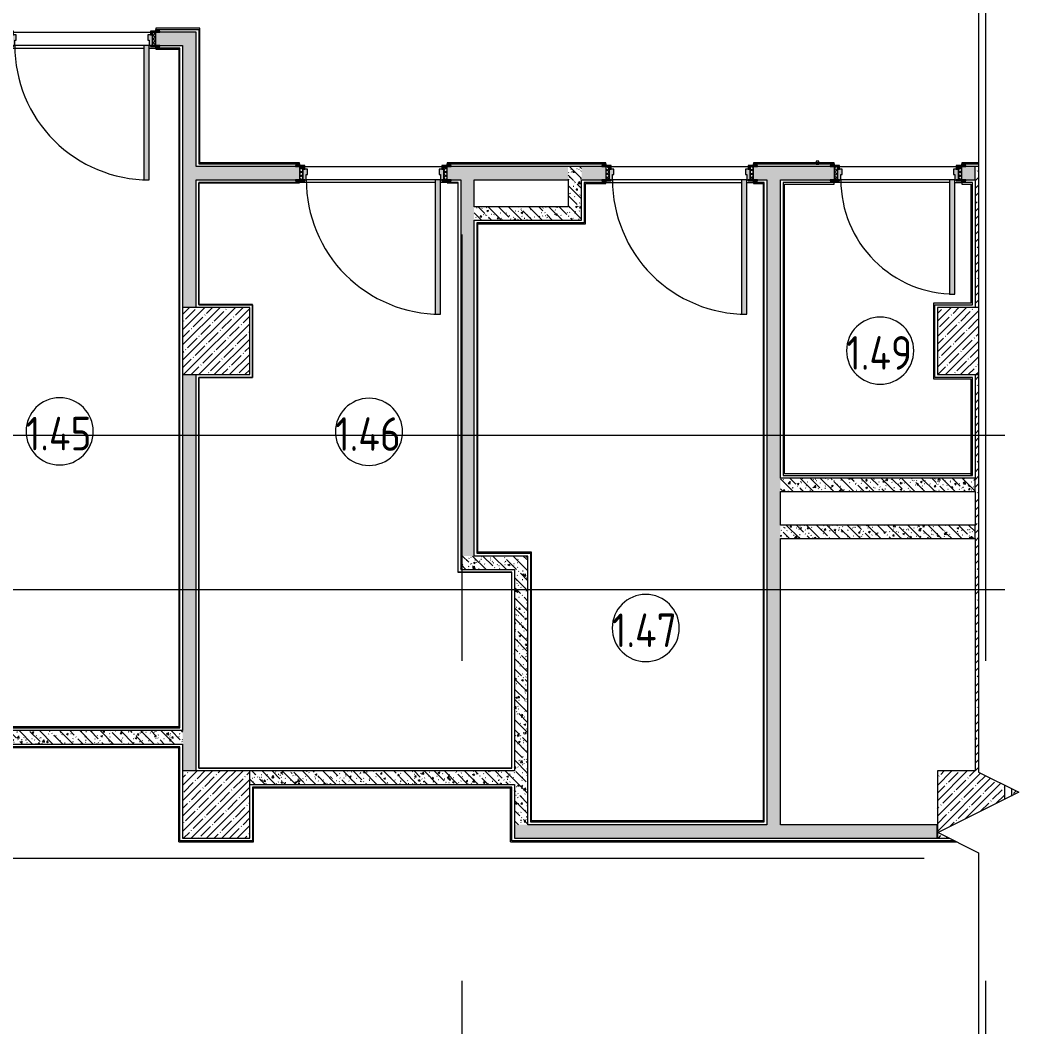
# Model space of a CAD drawing. Header units: millimetres. Extents: x -7229 to 200285, y -8553 to 29000.
# Drawn here: x 173526 to 180962, y 13745 to 21239 of the extents above; entities that cross this region are included whole.
import ezdxf

# ---------------------------------------------------------------- set-up
doc = ezdxf.new("R2010")
doc.units = ezdxf.units.MM
doc.linetypes.add('Осевая', pattern=[15875, 3175, -2381.25, 7937.5, -2381.25])
for name, color, linetype, lineweight in [('A-AREA-IDEN', 7, 'Continuous', 9), ('A-DETL-GENF', 7, 'Continuous', 9), ('A-WALL-2', 7, 'Continuous', 9), ('A-WALL-4', 7, 'Continuous', 13), ('I-WALL-7', 7, 'Continuous', 9), ('S-COLS-2', 7, 'Continuous', 9), ('Оси', 7, 'Continuous', 9), ('Оси-2', 7, 'Осевая', 9)]:
    doc.layers.add(name, color=color, linetype=linetype, lineweight=lineweight)
for name, color, linetype, lineweight, true_color in [('A-DOOR-5', 7, 'Continuous', 9, 0xaaaaaa), ('A-DOOR-6', 7, 'Continuous', 9, 0xe2e2e2), ('A-DOOR-FRAM-4', 7, 'Continuous', 9, 0xe2e2e2), ('A-DOOR-FRAM-5', 7, 'Continuous', 9, 0xaaaaaa), ('A-FLOR-3', 7, 'Continuous', 9, 0xaaaaaa), ('I-WALL-8', 7, 'Continuous', 9, 0x787878)]:
    doc.layers.add(name, color=color, linetype=linetype, lineweight=lineweight, true_color=true_color)
doc.styles.add('GOST Common', font='GOST_Common.ttf', dxfattribs={"width": 0.9, "height": 250})
pattern_1 = [(45, (96155.96, 0), (-57.02463, 57.02463), []), (45, (96212.986, 0), (-57.02463, 57.02463), [100.806, -20.161, 3.353, -16.808])]
pattern_2 = [(135, (96155.96, 0), (-75.43415, -75.43415), [106.68, -17.78, 3.556, -17.78]), (135, (96155.96, 75.39), (-75.43415, -75.43415), []), (50, (96155.96, 0), (127.52922, -11.15758), [13.335, -146.685]), (355, (96155.96, 0), (-24.66966, 133.74002), [10.668, -117.348]), (100.451, (96166.59, -0.93), (102.85973, 122.58178), [11.333, -124.663]), (46.184, (96155.96, 35.56), (189.75516, -29.43036), [20.002, -220.027]), (96.636, (96171.77, 33.1), (166.1822, 173.1996), [17, -186.995]), (351.184, (96155.96, 35.56), (166.18393, 173.19757), [16.002, -176.022]), (21, (96173.74, 26.67), (106.13027, -71.58603), [13.335, -146.685]), (326, (96173.74, 26.67), (43.26188, 128.93175), [10.668, -117.348]), (71.451, (96182.58, 20.7), (149.39198, 57.34505), [11.333, -124.663]), (37.5, (96155.96, 0), (2.162228, 59.188357), [3.353, -112.573, 3.353, -115.773, -117.792]), (37.5, (96155.96, 0), (2.162228, 59.188357), [-235.052, 3.353, -114.44]), (7.5, (96155.96, 0), (46.773857, 70.126152), [3.353, -64.567, 3.353, -109.906, -44.894]), (7.5, (96155.96, 0), (46.773857, 70.126152), [-181.178, 3.353, -41.542]), (327.5, (96116.31, 0), (94.91367, -4.010093), [3.353, -41.097, 3.353, -135.331, -184.023]), (327.5, (96116.31, 0), (94.91367, -4.010093), [-183.134, 3.353, -180.67]), (317.5, (96098.53, 0), (103.69057, 17.79882), [3.353, -54.432, 3.353, -88.748, -130.683]), (317.5, (96098.53, 0), (103.69057, 17.79882), [-149.885, 3.353, -127.33])]
pattern_3 = [(135, (1751.41, 114.685), (-14.14214, -14.14214), []), (225, (1751.41, 114.685), (14.14214, -14.14214), [])]
pattern_4 = [(45, (-371.384, 114.685), (-14.1421, 14.1421), []), (135, (-371.384, 114.685), (-14.1421, -14.1421), [])]

# ---------------------------------------------------------------- blocks, each defined once
blk = doc.blocks.new('110_Дверь_СКБ_1Ст_Внутренняя1 - Д-11п 1100x2100h_кладовые _все__ коридор _между помещениями блока столовой__ моечные _все_ 2-V155-План монтажа зашивок 1 этажа  в осях 12-23 лист 1')
at = {"layer": 'A-DOOR-5'}
h = blk.add_hatch(dxfattribs=at)
h.set_pattern_fill('FP_27', color=256, style=0, pattern_type=2)
h.set_pattern_definition(pattern_3)
h.paths.add_polyline_path([(537.5, 50), (537.5, -50), (562.5, -50), (562.5, 50)])
at = {"layer": 'A-DOOR-6'}
h = blk.add_hatch(color=256, dxfattribs=at)
h.paths.add_polyline_path([(-487.5, 50), (-512.5, 50), (-512.5, -30), (-477.5, -30), (-477.5, 10), (-487.5, 10), (-487.5, 44.6)])
h.paths.add_polyline_path([(522.5, 50), (512.5, 50), (512.5, 10), (502.5, 10), (502.5, -30), (537.5, -30), (537.5, 50)])
at = {"layer": 'A-DOOR-FRAM-4'}
for points in [[(-447.5, 1050), (-487.5, 1050), (-487.5, 50), (-447.5, 50), (-447.5, 770.5)], [(-512.5, 58), (-567.5, 58), (-567.5, 50), (-497.5, 50), (-497.5, 58)], [(542.5, 58), (522.5, 58), (522.5, 50), (592.5, 50), (592.5, 58), (562.5, 58)], [(-537.5, -50), (-567.5, -50), (-567.5, -58), (-497.5, -58), (-497.5, -50), (-528.8, -50)], [(-512.5, -30), (-512.5, -50), (-497.5, -50), (-497.5, -30)], [(537.5, -30), (522.5, -30), (522.5, -50), (537.5, -50)], [(537.5, -50), (522.5, -50), (522.5, -58), (592.5, -58), (592.5, -50), (562.5, -50)]]:
    blk.add_hatch(color=256, dxfattribs=at).paths.add_polyline_path(points)
at = {"layer": 'A-DOOR-FRAM-5'}
h = blk.add_hatch(dxfattribs=at)
h.set_pattern_fill('FP_28', color=256, style=0, pattern_type=2)
h.set_pattern_definition(pattern_4)
h.paths.add_polyline_path([(-537.5, 50), (-537.5, -50), (-512.5, -50), (-512.5, 50)])
at = {"layer": 'A-DOOR-5'}
for p, q in [((-487.5, 1050), (-487.5, 50)), ((-447.5, 1050), (-487.5, 1050)), ((-447.5, 50), (-447.5, 1050)), ((-487.5, 50), (-447.5, 50))]:
    blk.add_line(p, q, dxfattribs=at)
blk.add_arc((-487.5, 50), 1000, 360, 90, dxfattribs=at)
at = {"layer": 'A-DOOR-FRAM-5'}
for p, q in [((-497.5, 58), (-567.5, 58)), ((-567.5, 58), (-567.5, 50)), ((-567.5, 50), (-497.5, 50)), ((-512.5, 50), (-537.5, 50)), ((-537.5, 50), (-537.5, -50)), ((-487.5, 50), (-512.5, 50)), ((-512.5, 50), (-512.5, -30)), ((-512.5, -50), (-512.5, 50)), ((-497.5, 50), (-512.5, 50)), ((-512.5, 50), (-512.5, 49)), ((-512.5, 49), (-497.5, 49)), ((-497.5, 50), (-497.5, 58)), ((-497.5, 49), (-497.5, 50)), ((-487.5, 10), (-487.5, 50)), ((-477.5, 10), (-487.5, 10)), ((-477.5, -30), (-477.5, 10)), ((512.5, 10), (502.5, 10)), ((502.5, 10), (502.5, -30)), ((512.5, 50), (512.5, 10)), ((537.5, 50), (512.5, 50)), ((592.5, 58), (522.5, 58)), ((522.5, 58), (522.5, 50)), ((537.5, 50), (522.5, 50)), ((522.5, 50), (522.5, 49)), ((522.5, 50), (592.5, 50)), ((522.5, 49), (537.5, 49)), ((537.5, -30), (537.5, 50)), ((562.5, 50), (537.5, 50)), ((537.5, 50), (537.5, -50)), ((537.5, 49), (537.5, 50)), ((562.5, -50), (562.5, 50)), ((592.5, 50), (592.5, 58)), ((-497.5, -50), (-567.5, -50)), ((-567.5, -50), (-567.5, -58)), ((-567.5, -58), (-497.5, -58)), ((-537.5, -50), (-512.5, -50)), ((-512.5, -30), (-477.5, -30)), ((-497.5, -30), (-512.5, -30)), ((-512.5, -30), (-512.5, -50)), ((-512.5, -50), (-497.5, -50)), ((-497.5, -50), (-497.5, -30)), ((-497.5, -58), (-497.5, -50)), ((502.5, -30), (537.5, -30)), ((537.5, -30), (522.5, -30)), ((522.5, -30), (522.5, -50)), ((522.5, -50), (537.5, -50)), ((592.5, -50), (522.5, -50)), ((522.5, -50), (522.5, -58)), ((522.5, -58), (592.5, -58)), ((537.5, -50), (537.5, -30)), ((537.5, -50), (562.5, -50)), ((592.5, -58), (592.5, -50))]:
    blk.add_line(p, q, dxfattribs=at)
blk = doc.blocks.new('110_Дверь_СКБ_1Ст_Внутренняя1 - Д-11п 1100x2100h_кладовые _все__ коридор _между помещениями блока столовой__ моечные _все_ 2-32102277-План монтажа зашивок 1 этажа  в осях 12-23 лист 1')
at = {"layer": 'A-DOOR-5'}
h = blk.add_hatch(dxfattribs=at)
h.set_pattern_fill('FP_27', color=256, style=0, pattern_type=2)
h.set_pattern_definition(pattern_3)
h.paths.add_polyline_path([(537.5, -50), (562.5, -50), (562.5, 50), (537.5, 50)])
at = {"layer": 'A-DOOR-6'}
h = blk.add_hatch(color=256, dxfattribs=at)
h.paths.add_polyline_path([(512.5, -30), (537.5, -30), (537.5, 50), (512.5, 50), (512.5, 10), (502.5, 10), (502.5, -30)])
h.paths.add_polyline_path([(-512.5, -30), (-477.5, -30), (-477.5, 10), (-487.5, 10), (-487.5, 50), (-512.5, 50)])
at = {"layer": 'A-DOOR-FRAM-4'}
for points in [[(-447.5, 50), (-447.5, 1050), (-487.5, 1050), (-487.5, 50)], [(-567.5, 50), (-497.5, 50), (-497.5, 58), (-567.5, 58)], [(562.5, 50), (592.5, 50), (592.5, 58), (522.5, 58), (522.5, 50), (542.6, 50)], [(-567.5, -58), (-497.5, -58), (-497.5, -50), (-567.5, -50)], [(-497.5, -50), (-497.5, -30), (-512.5, -30), (-512.5, -50)], [(537.5, -50), (537.5, -30), (522.5, -30), (522.5, -50)], [(562.5, -58), (592.5, -58), (592.5, -50), (522.5, -50), (522.5, -58), (560.5, -58)]]:
    blk.add_hatch(color=256, dxfattribs=at).paths.add_polyline_path(points)
at = {"layer": 'A-DOOR-FRAM-5'}
h = blk.add_hatch(dxfattribs=at)
h.set_pattern_fill('FP_28', color=256, style=0, pattern_type=2)
h.set_pattern_definition(pattern_4)
h.paths.add_polyline_path([(-537.5, -50), (-512.5, -50), (-512.5, 50), (-537.5, 50)])
at = {"layer": 'A-DOOR-5'}
for p, q in [((-487.5, 1050), (-487.5, 50)), ((-447.5, 1050), (-487.5, 1050)), ((-447.5, 50), (-447.5, 1050)), ((-487.5, 50), (-447.5, 50))]:
    blk.add_line(p, q, dxfattribs=at)
blk.add_arc((-487.5, 50), 1000, 360, 90, dxfattribs=at)
at = {"layer": 'A-DOOR-FRAM-5'}
for p, q in [((-497.5, 58), (-567.5, 58)), ((-567.5, 58), (-567.5, 50)), ((-567.5, 50), (-497.5, 50)), ((-512.5, 50), (-537.5, 50)), ((-537.5, 50), (-537.5, -50)), ((-487.5, 50), (-512.5, 50)), ((-512.5, 50), (-512.5, -30)), ((-512.5, -50), (-512.5, 50)), ((-497.5, 50), (-512.5, 50)), ((-512.5, 50), (-512.5, 49)), ((-512.5, 49), (-497.5, 49)), ((-497.5, 50), (-497.5, 58)), ((-497.5, 49), (-497.5, 50)), ((-487.5, 10), (-487.5, 50)), ((-477.5, 10), (-487.5, 10)), ((-477.5, -30), (-477.5, 10)), ((512.5, 10), (502.5, 10)), ((502.5, 10), (502.5, -30)), ((512.5, 50), (512.5, 10)), ((537.5, 50), (512.5, 50)), ((592.5, 58), (522.5, 58)), ((522.5, 58), (522.5, 50)), ((537.5, 50), (522.5, 50)), ((522.5, 50), (522.5, 49)), ((522.5, 50), (592.5, 50)), ((522.5, 49), (537.5, 49)), ((537.5, -30), (537.5, 50)), ((562.5, 50), (537.5, 50)), ((537.5, 50), (537.5, -50)), ((537.5, 49), (537.5, 50)), ((562.5, -50), (562.5, 50)), ((592.5, 50), (592.5, 58)), ((-497.5, -50), (-567.5, -50)), ((-567.5, -50), (-567.5, -58)), ((-567.5, -58), (-497.5, -58)), ((-537.5, -50), (-512.5, -50)), ((-512.5, -30), (-477.5, -30)), ((-497.5, -30), (-512.5, -30)), ((-512.5, -30), (-512.5, -50)), ((-512.5, -50), (-497.5, -50)), ((-497.5, -50), (-497.5, -30)), ((-497.5, -58), (-497.5, -50)), ((502.5, -30), (537.5, -30)), ((537.5, -30), (522.5, -30)), ((522.5, -30), (522.5, -50)), ((522.5, -50), (537.5, -50)), ((592.5, -50), (522.5, -50)), ((522.5, -50), (522.5, -58)), ((522.5, -58), (592.5, -58)), ((537.5, -50), (537.5, -30)), ((537.5, -50), (562.5, -50)), ((592.5, -58), (592.5, -50))]:
    blk.add_line(p, q, dxfattribs=at)
blk = doc.blocks.new('110_Дверь_СКБ_1Ст_Внутренняя1 - Д-7_п__950x2100h_Туалет-V164-План монтажа зашивок 1 этажа  в осях 12-23 лист 1')
at = {"layer": 'A-DOOR-5'}
h = blk.add_hatch(dxfattribs=at)
h.set_pattern_fill('FP_31', color=256, style=0, pattern_type=2)
h.set_pattern_definition([(135, (1826.41, 114.685), (-14.14214, -14.14214), []), (225, (1826.41, 114.685), (14.14214, -14.14214), [])])
h.paths.add_polyline_path([(487.5, 50), (462.5, 50), (462.5, -50), (487.5, -50)])
at = {"layer": 'A-DOOR-6'}
h = blk.add_hatch(color=256, dxfattribs=at)
h.paths.add_polyline_path([(-437.5, 50), (-437.5, -30), (-402.5, -30), (-402.5, 10), (-412.5, 10), (-412.5, 50), (-422.5, 50)])
h.paths.add_polyline_path([(462.5, 50), (437.5, 50), (437.5, 10), (427.5, 10), (427.5, -30), (462.5, -30)])
at = {"layer": 'A-DOOR-FRAM-4'}
for points in [[(-412.5, 900), (-412.5, 50), (-372.5, 50), (-372.5, 900)], [(-462.5, 58), (-492.5, 58), (-492.5, 50), (-422.5, 50), (-422.5, 58), (-454.5, 58)], [(467.5, 58), (447.5, 58), (447.5, 50), (517.5, 50), (517.5, 58), (487.5, 58)], [(-437.5, -50), (-492.5, -50), (-492.5, -58), (-422.5, -58), (-422.5, -50)], [(-437.5, -30), (-437.5, -50), (-422.5, -50), (-422.5, -30)], [(447.5, -30), (447.5, -50), (462.5, -50), (462.5, -30)], [(517.5, -50), (447.5, -50), (447.5, -58), (517.5, -58)]]:
    blk.add_hatch(color=256, dxfattribs=at).paths.add_polyline_path(points)
at = {"layer": 'A-DOOR-FRAM-5'}
h = blk.add_hatch(dxfattribs=at)
h.set_pattern_fill('FP_32', color=256, style=0, pattern_type=2)
h.set_pattern_definition([(45, (-296.384, 114.685), (-14.1421, 14.1421), []), (135, (-296.384, 114.685), (-14.1421, -14.1421), [])])
h.paths.add_polyline_path([(-437.5, 50), (-462.5, 50), (-462.5, -50), (-437.5, -50)])
at = {"layer": 'A-DOOR-5'}
for p, q in [((-412.5, 900), (-412.5, 50)), ((-372.5, 900), (-412.5, 900)), ((-372.5, 50), (-372.5, 900)), ((-412.5, 50), (-372.5, 50))]:
    blk.add_line(p, q, dxfattribs=at)
blk.add_arc((-412.5, 50), 850, 360, 90, dxfattribs=at)
at = {"layer": 'A-DOOR-FRAM-5'}
for p, q in [((-422.5, 58), (-492.5, 58)), ((-492.5, 58), (-492.5, 50)), ((-492.5, 50), (-422.5, 50)), ((-437.5, 50), (-462.5, 50)), ((-462.5, 50), (-462.5, -50)), ((-412.5, 50), (-437.5, 50)), ((-437.5, 50), (-437.5, -30)), ((-437.5, -50), (-437.5, 50)), ((-422.5, 50), (-437.5, 50)), ((-437.5, 50), (-437.5, 49)), ((-437.5, 49), (-422.5, 49)), ((-422.5, 50), (-422.5, 58)), ((-422.5, 49), (-422.5, 50)), ((-412.5, 10), (-412.5, 50)), ((-402.5, 10), (-412.5, 10)), ((-402.5, -30), (-402.5, 10)), ((437.5, 10), (427.5, 10)), ((427.5, 10), (427.5, -30)), ((437.5, 50), (437.5, 10)), ((462.5, 50), (437.5, 50)), ((517.5, 58), (447.5, 58)), ((447.5, 58), (447.5, 50)), ((462.5, 50), (447.5, 50)), ((447.5, 50), (447.5, 49)), ((447.5, 50), (517.5, 50)), ((447.5, 49), (462.5, 49)), ((462.5, -30), (462.5, 50)), ((487.5, 50), (462.5, 50)), ((462.5, 50), (462.5, -50)), ((462.5, 49), (462.5, 50)), ((487.5, -50), (487.5, 50)), ((517.5, 50), (517.5, 58)), ((-422.5, -50), (-492.5, -50)), ((-492.5, -50), (-492.5, -58)), ((-492.5, -58), (-422.5, -58)), ((-462.5, -50), (-437.5, -50)), ((-437.5, -30), (-402.5, -30)), ((-422.5, -30), (-437.5, -30)), ((-437.5, -30), (-437.5, -50)), ((-437.5, -50), (-422.5, -50)), ((-422.5, -50), (-422.5, -30)), ((-422.5, -58), (-422.5, -50)), ((427.5, -30), (462.5, -30)), ((462.5, -30), (447.5, -30)), ((447.5, -30), (447.5, -50)), ((447.5, -50), (462.5, -50)), ((517.5, -50), (447.5, -50)), ((447.5, -50), (447.5, -58)), ((447.5, -58), (517.5, -58)), ((462.5, -50), (462.5, -30)), ((462.5, -50), (487.5, -50)), ((517.5, -58), (517.5, -50))]:
    blk.add_line(p, q, dxfattribs=at)
blk = doc.blocks.new('BSC_Колонна _Прямоугольная - 500х500-V171-План монтажа зашивок 1 этажа  в осях 12-23 лист 1')
at = {"layer": 'S-COLS-2'}
h = blk.add_hatch(dxfattribs=at)
h.set_pattern_fill('FP_162', color=256, style=0, pattern_type=2)
h.set_pattern_definition([(45, (-78830, -15400), (-57.02463, 57.02463), []), (45, (-78772.975, -15400), (-57.02463, 57.02463), [100.806, -20.161, 3.353, -16.808])])
h.paths.add_polyline_path([(250, -250), (250, 250), (-250, 250), (-250, -250), (216.9, -250)])
for p, q in [((250, 250), (-250, 250)), ((-250, 250), (-250, -250)), ((250, -250), (250, 250)), ((-250, -250), (250, -250))]:
    blk.add_line(p, q, dxfattribs=at)
blk = doc.blocks.new('BSC_Колонна _Прямоугольная - 500х500-V177-План монтажа зашивок 1 этажа  в осях 12-23 лист 1')
at = {"layer": 'S-COLS-2'}
h = blk.add_hatch(dxfattribs=at)
h.set_pattern_fill('FP_165', color=256, style=0, pattern_type=2)
h.set_pattern_definition([(45, (-78830, -18850), (-57.02463, 57.02463), []), (45, (-78772.975, -18850), (-57.02463, 57.02463), [100.806, -20.161, 3.353, -16.808])])
h.paths.add_polyline_path([(-185.6, -250), (250, -250), (250, 250), (-250, 250), (-250, -250)])
for p, q in [((250, 250), (-250, 250)), ((-250, 250), (-250, -250)), ((250, -250), (250, 250)), ((-250, -250), (250, -250))]:
    blk.add_line(p, q, dxfattribs=at)
blk = doc.blocks.new('BSC_Колонна _Прямоугольная - 500х500-V178-План монтажа зашивок 1 этажа  в осях 12-23 лист 1')
at = {"layer": 'S-COLS-2'}
h = blk.add_hatch(dxfattribs=at)
h.set_pattern_fill('FP_166', color=256, style=0, pattern_type=2)
h.set_pattern_definition([(45, (-84450, -18850), (-57.02463, 57.02463), []), (45, (-84392.975, -18850), (-57.02463, 57.02463), [100.806, -20.161, 3.353, -16.808])])
h.paths.add_polyline_path([(30, -250), (55.7, -250), (55.7, 250), (-250, 250), (-250, -250), (10, -250)])
for p, q in [((55.7, 250), (-250, 250)), ((-250, 250), (-250, -250)), ((-250, -250), (55.7, -250))]:
    blk.add_line(p, q, dxfattribs=at)
blk = doc.blocks.new('DET_L_Линия разрыва - М100-V226-План монтажа зашивок 1 этажа  в осях 12-23 лист 1')
at = {"layer": 'A-DETL-GENF'}
for p, q in [((11889.9, 300), (11739.9, 0)), ((12189.9, -300), (11889.9, 300)), ((11739.9, 0), (0, 0)), ((12339.9, 0), (12189.9, -300)), ((24079.7, 0), (12339.9, 0))]:
    blk.add_line(p, q, dxfattribs=at)
blk = doc.blocks.new('Марка_Помещения - Номер-25198446-План монтажа зашивок 1 этажа  в осях 12-23 лист 1')
at = {"layer": 'A-AREA-IDEN'}
for start, end in [(360, 180), (180, 360)]:
    blk.add_arc((0, 0), 2.5, start, end, dxfattribs=at)

msp = doc.modelspace()

# ---------------------------------------------------------------- hatches: boundary and pattern name
at = {"layer": 'I-WALL-7'}
h = msp.add_hatch(dxfattribs=at)
h.set_pattern_fill('FP_117', color=256, style=0, pattern_type=2)
h.set_pattern_definition(pattern_1)
h.paths.add_polyline_path([(180636, 19100), (180661.6, 19100), (180661.6, 20150), (180636, 20150), (180636, 19120)])
h = msp.add_hatch(dxfattribs=at)
h.set_pattern_fill('FP_117', color=256, style=0, pattern_type=2)
h.set_pattern_definition(pattern_1)
h.paths.add_polyline_path([(180661.6, 15650), (180661.6, 18600), (180636, 18600), (180636, 15650)])
h = msp.add_hatch(dxfattribs=at)
h.set_pattern_fill('FP_117', color=256, style=0, pattern_type=2)
h.set_pattern_definition(pattern_1)
h.paths.add_polyline_path([(180906, 15463.1), (180961.6, 15490.9), (180906, 15518.7), (180906, 15490.9)])
at = {"layer": 'I-WALL-8'}
h = msp.add_hatch(dxfattribs=at)
h.set_pattern_fill('FP_138', color=256, style=0, pattern_type=2)
h.set_pattern_definition(pattern_2)
h.paths.add_polyline_path([(165241, 21050), (165241, 21150), (164426, 21150), (164426, 21050), (165211, 21050)])
h.paths.add_polyline_path([(174735.8, 21050), (174735.8, 21150), (174535.8, 21150), (174535.8, 21050), (174715.8, 21050)])
h.paths.add_polyline_path([(172300.8, 21050), (173435.8, 21050), (173435.8, 21150), (172300.8, 21150)])
h.paths.add_polyline_path([(166966, 21050), (170900.8, 21050), (170900.8, 21150), (166966, 21150), (166966, 21063.8)])
h.paths.add_polyline_path([(166446, 21050), (166466, 21050), (166466, 21150), (166341, 21150), (166341, 21050), (166371, 21050)])
h = msp.add_hatch(dxfattribs=at)
h.set_pattern_fill('FP_138', color=256, style=0, pattern_type=2)
h.set_pattern_definition(pattern_2)
h.paths.add_polyline_path([(174735.8, 15150), (174736, 15150.8), (174736, 15650), (174835.8, 15650), (174835.8, 18600), (174736, 18600), (174736, 19100), (174835.8, 19100), (174835.8, 21150), (174735.8, 21150), (174735.8, 15192.7)])
h = msp.add_hatch(dxfattribs=at)
h.set_pattern_fill('FP_138', color=256, style=0, pattern_type=2)
h.set_pattern_definition(pattern_2)
h.paths.add_polyline_path([(175256, 20050), (175606, 20050), (175606, 20150), (174835.8, 20150), (174835.8, 20050), (175202.9, 20050)])
h.paths.add_polyline_path([(177606, 20050), (177606, 20150), (176706, 20150), (176706, 20050), (177379.4, 20050)])
h = msp.add_hatch(dxfattribs=at)
h.set_pattern_fill('FP_138', color=256, style=0, pattern_type=2)
h.set_pattern_definition(pattern_2)
h.paths.add_polyline_path([(177706, 19750), (177706, 20150), (177606, 20150), (177606, 19750)])
h = msp.add_hatch(dxfattribs=at)
h.set_pattern_fill('FP_138', color=256, style=0, pattern_type=2)
h.set_pattern_definition(pattern_2)
h.paths.add_polyline_path([(179027.8, 20050), (179586, 20050), (179586, 20150), (178986, 20150), (178986, 20050), (179016, 20050)])
h.paths.add_polyline_path([(177726, 20050), (177886, 20050), (177886, 20150), (177706, 20150), (177706, 20050)])
h.paths.add_polyline_path([(180636, 20050), (180636, 20150), (180536, 20150), (180536, 20050), (180616, 20050)])
h = msp.add_hatch(dxfattribs=at)
h.set_pattern_fill('FP_138', color=256, style=0, pattern_type=2)
h.set_pattern_definition(pattern_2)
h.paths.add_polyline_path([(176806, 17250), (176906, 17250), (176906, 20050), (176806, 20050), (176806, 17261.1)])
h = msp.add_hatch(dxfattribs=at)
h.set_pattern_fill('FP_138', color=256, style=0, pattern_type=2)
h.set_pattern_definition(pattern_2)
h.paths.add_polyline_path([(179086, 15250), (179186, 15250), (179186, 20050), (179086, 20050), (179086, 15270)])
h = msp.add_hatch(dxfattribs=at)
h.set_pattern_fill('FP_138', color=256, style=0, pattern_type=2)
h.set_pattern_definition(pattern_2)
h.paths.add_polyline_path([(176906, 19750), (177606, 19750), (177606, 19850), (176906, 19850), (176906, 19846.7)])
h = msp.add_hatch(dxfattribs=at)
h.set_pattern_fill('FP_138', color=256, style=0, pattern_type=2)
h.set_pattern_definition(pattern_2)
h.paths.add_polyline_path([(180636, 17730), (180636, 17830), (179186, 17830), (179186, 17730), (180616, 17730)])
h = msp.add_hatch(dxfattribs=at)
h.set_pattern_fill('FP_138', color=256, style=0, pattern_type=2)
h.set_pattern_definition(pattern_2)
h.paths.add_polyline_path([(179186, 17380), (180636, 17380), (180636, 17480), (179186, 17480)])
h = msp.add_hatch(dxfattribs=at)
h.set_pattern_fill('FP_138', color=256, style=0, pattern_type=2)
h.set_pattern_definition(pattern_2)
h.paths.add_polyline_path([(176906, 17150), (177306, 17150), (177306, 17250), (176806, 17250), (176806, 17150)])
h = msp.add_hatch(dxfattribs=at)
h.set_pattern_fill('FP_138', color=256, style=0, pattern_type=2)
h.set_pattern_definition(pattern_2)
h.paths.add_polyline_path([(177306, 15250), (177306, 17150), (177206, 17150), (177206, 15250)])
h = msp.add_hatch(dxfattribs=at)
h.set_pattern_fill('FP_138', color=256, style=0, pattern_type=2)
h.set_pattern_definition(pattern_2)
h.paths.add_polyline_path([(174735.8, 15850), (174735.8, 15950), (172575.8, 15950), (172575.8, 15850), (174733.3, 15850)])
h = msp.add_hatch(dxfattribs=at)
h.set_pattern_fill('FP_138', color=256, style=0, pattern_type=2)
h.set_pattern_definition(pattern_2)
h.paths.add_polyline_path([(177186, 15550), (177206, 15550), (177206, 15650), (175236, 15650), (175236, 15550), (176786, 15550)])
h = msp.add_hatch(dxfattribs=at)
h.set_pattern_fill('FP_138', color=256, style=0, pattern_type=2)
h.set_pattern_definition(pattern_2)
h.paths.add_polyline_path([(179555.9, 15150), (180354.4, 15150), (180354.4, 15250), (177206, 15250), (177206, 15150), (178104.9, 15150)])
at = {"layer": 'S-COLS-2'}
h = msp.add_hatch(dxfattribs=at)
h.set_pattern_fill('FP_117', color=256, style=0, pattern_type=2)
h.set_pattern_definition(pattern_1)
h.paths.add_polyline_path([(180356, 15150), (180443.5, 15150), (180361.6, 15190.9), (180856, 15438.1), (180856, 15543.7), (180661.6, 15640.9), (180661.6, 15650), (180356, 15650), (180356, 15192.7)])

# ---------------------------------------------------------------- linework, layer by layer
at = {"layer": 'A-FLOR-3'}
for p, q in [((174535.8, 21158), (174535.8, 21170)), ((173435.8, 21030), (174445.8, 21030)), ((174485.8, 21030), (174535.8, 21030)), ((174535.8, 21030), (174535.8, 21042)), ((175606, 20170), (175606, 20158)), ((176706, 20158), (176706, 20170)), ((177886, 20170), (177886, 20158)), ((178986, 20158), (178986, 20170)), ((179586, 20170), (179586, 20158)), ((180536, 20158), (180536, 20170)), ((174855.8, 20030), (174855.8, 19120)), ((175606, 20042), (175606, 20030)), ((176616, 20030), (175606, 20030)), ((176706, 20030), (176656, 20030)), ((176706, 20030), (176706, 20042)), ((176786, 17130), (176786, 20030)), ((177886, 20042), (177886, 20030)), ((177886, 20030), (178896, 20030)), ((178936, 20030), (178986, 20030)), ((178986, 20030), (178986, 20042)), ((179586, 20042), (179586, 20030)), ((180446, 20030), (179586, 20030)), ((180486, 20030), (180536, 20030)), ((180536, 20030), (180536, 20042)), ((174855.8, 19120), (175256, 19120)), ((175256, 19120), (175256, 18580)), ((175256, 18580), (174855.8, 18580)), ((174855.8, 18580), (174855.8, 15670)), ((177186, 17130), (176786, 17130)), ((177186, 15670), (177186, 17130)), ((174855.8, 15670), (177186, 15670))]:
    msp.add_line(p, q, dxfattribs=at)
at = {"layer": 'A-WALL-2'}
for p, q in [((179471.5, 20188), (179451.5, 20188)), ((179451.5, 20188), (179451.5, 20168)), ((179451.5, 20168), (179471.5, 20168)), ((179471.5, 20168), (179471.5, 20188))]:
    msp.add_line(p, q, dxfattribs=at)
at = {"layer": 'A-WALL-4'}
for p, q in [((180636, 20050), (180636, 20150)), ((180605, 17850), (180616, 17850)), ((180616, 17850), (180616, 17861)), ((180636, 17730), (180636, 17830)), ((180636, 17380), (180636, 17480))]:
    msp.add_line(p, q, dxfattribs=at)
at = {"layer": 'I-WALL-7'}
for p, q in [((173475.8, 21150), (174495.8, 21150)), ((174863.8, 21178), (174535.8, 21178)), ((174535.8, 21178), (174535.8, 21170)), ((174535.8, 21170), (174855.8, 21170)), ((174835.8, 21150), (174565.8, 21150)), ((174835.8, 20150), (174835.8, 21150)), ((174855.8, 21170), (174855.8, 20170)), ((174863.8, 20178), (174863.8, 21178)), ((174445.8, 21050), (173485.8, 21050)), ((174715.8, 21030), (174535.8, 21030)), ((174535.8, 21030), (174535.8, 21022)), ((174535.8, 21022), (174707.8, 21022)), ((174565.8, 21050), (174735.8, 21050)), ((174707.8, 21022), (174707.8, 15978)), ((174715.8, 15970), (174715.8, 21030)), ((174735.8, 21050), (174735.8, 15950)), ((174855.8, 20170), (175606, 20170)), ((175606, 20178), (174863.8, 20178)), ((175606, 20170), (175606, 20178)), ((177886, 20178), (176706, 20178)), ((176706, 20178), (176706, 20170)), ((176706, 20170), (177886, 20170)), ((177886, 20170), (177886, 20178)), ((179586, 20178), (178986, 20178)), ((178986, 20178), (178986, 20170)), ((178986, 20170), (179586, 20170)), ((179586, 20170), (179586, 20178)), ((180661.6, 20178), (180536, 20178)), ((180536, 20178), (180536, 20170)), ((180536, 20170), (180661.6, 20170)), ((175576, 20150), (174835.8, 20150)), ((175646, 20150), (176666, 20150)), ((177856, 20150), (176736, 20150)), ((177926, 20150), (178946, 20150)), ((179555.9, 20150), (179016, 20150)), ((179626, 20150), (180496, 20150)), ((180661.6, 20150), (180566, 20150)), ((174835.8, 19100), (174835.8, 20050)), ((174835.8, 20050), (175576, 20050)), ((175606, 20030), (174855.8, 20030)), ((174856.8, 20029), (175606, 20029)), ((174856.8, 19121), (174856.8, 20029)), ((175606, 20029), (175606, 20030)), ((176616, 20050), (175656, 20050)), ((176786, 20030), (176706, 20030)), ((176706, 20030), (176706, 20029)), ((176706, 20029), (176785, 20029)), ((176736, 20050), (176806, 20050)), ((176785, 20029), (176785, 17129)), ((176806, 20050), (176806, 17150)), ((176906, 19850), (176906, 20050)), ((176906, 20050), (177606, 20050)), ((177606, 20050), (177606, 19850)), ((177706, 20050), (177856, 20050)), ((177706, 19750), (177706, 20050)), ((177886, 20030), (177726, 20030)), ((177726, 20030), (177726, 19730)), ((177734, 20022), (177886, 20022)), ((177734, 19722), (177734, 20022)), ((177886, 20022), (177886, 20030)), ((178896, 20050), (177936, 20050)), ((179066, 20030), (178986, 20030)), ((178986, 20030), (178986, 20022)), ((178986, 20022), (179058, 20022)), ((179016, 20050), (179086, 20050)), ((179058, 20022), (179058, 15278)), ((179066, 15270), (179066, 20030)), ((179086, 20050), (179086, 15250)), ((179186, 20050), (179555.9, 20050)), ((179186, 17830), (179186, 20050)), ((179206, 20030), (179206, 17850)), ((179586, 20030), (179206, 20030)), ((179217, 17861), (179217, 20019)), ((179217, 20019), (179586, 20019)), ((179586, 20019), (179586, 20030)), ((180446, 20050), (179636, 20050)), ((180616, 20030), (180536, 20030)), ((180536, 20030), (180536, 20019)), ((180536, 20019), (180605, 20019)), ((180566, 20050), (180636, 20050)), ((180605, 20019), (180605, 19131)), ((180616, 19120), (180616, 20030)), ((180636, 20050), (180636, 19100)), ((177606, 19850), (176906, 19850)), ((176906, 17250), (176906, 19750)), ((176906, 19750), (177706, 19750)), ((177726, 19730), (176926, 19730)), ((176926, 19730), (176926, 17270)), ((176934, 19722), (177734, 19722)), ((176934, 17278), (176934, 19722)), ((175257, 19121), (174856.8, 19121)), ((175257, 18579), (175257, 19121)), ((180325, 19131), (180325, 18569)), ((180605, 19131), (180325, 19131)), ((180336, 18580), (180336, 19120)), ((180336, 19120), (180616, 19120)), ((174835.8, 15650), (174835.8, 18600)), ((180636, 18600), (180636, 17830)), ((174856.8, 18579), (175257, 18579)), ((174856.8, 15671), (174856.8, 18579)), ((180325, 18569), (180605, 18569)), ((180616, 18580), (180336, 18580)), ((180605, 18569), (180605, 17850)), ((180616, 17861), (180616, 18580)), ((179206, 17850), (180605, 17850)), ((180616, 17861), (179217, 17861)), ((180636, 17830), (179186, 17830)), ((179186, 17730), (180636, 17730)), ((179186, 17480), (179186, 17730)), ((180636, 17730), (180636, 17480)), ((180636, 17480), (179186, 17480)), ((179186, 17380), (180636, 17380)), ((179186, 15250), (179186, 17380)), ((180636, 17380), (180636, 15650)), ((177306, 17250), (176906, 17250)), ((176926, 17270), (177326, 17270)), ((177334, 17278), (176934, 17278)), ((177306, 15250), (177306, 17250)), ((177326, 17270), (177326, 15270)), ((177334, 15278), (177334, 17278)), ((176785, 17129), (177185, 17129)), ((176806, 17150), (177206, 17150)), ((177185, 17129), (177185, 15671)), ((177206, 17150), (177206, 15650)), ((172595.8, 15970), (174715.8, 15970)), ((174707.8, 15978), (172603.8, 15978)), ((174735.8, 15950), (172575.8, 15950)), ((172575.8, 15850), (174735.8, 15850)), ((174716, 15830), (172595.8, 15830)), ((174708, 15822), (172595.8, 15822)), ((174708, 15122), (174708, 15830)), ((174716, 15130), (174716, 15830)), ((174735.8, 15850), (174735.8, 15150)), ((177185, 15671), (174856.8, 15671)), ((177206, 15650), (175236, 15650)), ((175236, 15550), (177206, 15550)), ((177186, 15530), (175256, 15530)), ((175256, 15530), (175256, 15130)), ((177178, 15522), (175256, 15522)), ((175264, 15122), (175264, 15522)), ((177178, 15122), (177178, 15530)), ((177186, 15130), (177186, 15530)), ((177206, 15550), (177206, 15150)), ((180906, 15518.7), (180906, 15463.1)), ((179086, 15250), (177306, 15250)), ((177326, 15270), (179066, 15270)), ((179058, 15278), (177334, 15278)), ((180354.4, 15250), (179186, 15250)), ((180354.4, 15150), (180354.4, 15250)), ((177206, 15150), (180354.4, 15150)), ((174708, 15122), (175264, 15122)), ((175256, 15130), (174716, 15130)), ((177178, 15122), (180499.5, 15122)), ((180483.5, 15130), (177186, 15130))]:
    msp.add_line(p, q, dxfattribs=at)
at = {"layer": 'S-COLS-2'}
for p, q in [((180636, 15650), (180356, 15650)), ((180356, 15650), (180356, 15150)), ((180856, 15438.1), (180856, 15543.7)), ((180356, 15150), (180443.5, 15150))]:
    msp.add_line(p, q, dxfattribs=at)
at = {"layer": 'Оси'}
for p, q in [((180716, 19415.1), (180716, 21915.1)), ((178356, 18150), (180856, 18150)), ((178356, 17000), (180856, 17000)), ((177756, 15000), (180256, 15000))]:
    msp.add_line(p, q, dxfattribs=at)
at = {"layer": 'Оси-2'}
for p, q in [((176816, 593.7), (176816, 24890.1)), ((180716, 593.7), (180716, 19415.1)), ((135332.1, 18150), (178356, 18150)), ((135332.1, 17000), (178356, 17000)), ((135242.6, 15000), (177756, 15000))]:
    msp.add_line(p, q, dxfattribs=at)

# ---------------------------------------------------------------- block references
at = {"layer": 'A-AREA-IDEN', "xscale": 99.99999999999993, "yscale": 99.99999999999993, "zscale": 99.99999999999993}
for p in [(179928.7, 18778.5), (173820.2, 18177.6), (176123.4, 18174.1), (178183.7, 16713.6)]:
    msp.add_blockref('Марка_Помещения - Номер-25198446-План монтажа зашивок 1 этажа  в осях 12-23 лист 1', p, dxfattribs=at)
at = {"layer": 'A-DETL-GENF', "rotation": 90.00000000000031}
msp.add_blockref('DET_L_Линия разрыва - М100-V226-План монтажа зашивок 1 этажа  в осях 12-23 лист 1', (180661.6, 3301.1), dxfattribs=at)
at = {"layer": 'A-DOOR-5', "rotation": 180}
for name, p in [('110_Дверь_СКБ_1Ст_Внутренняя1 - Д-11п 1100x2100h_кладовые _все__ коридор _между помещениями блока столовой__ моечные _все_ 2-V155-План монтажа зашивок 1 этажа  в осях 12-23 лист 1', (173998.3, 21100)), ('110_Дверь_СКБ_1Ст_Внутренняя1 - Д-11п 1100x2100h_кладовые _все__ коридор _между помещениями блока столовой__ моечные _все_ 2-32102277-План монтажа зашивок 1 этажа  в осях 12-23 лист 1', (176168.5, 20100)), ('110_Дверь_СКБ_1Ст_Внутренняя1 - Д-11п 1100x2100h_кладовые _все__ коридор _между помещениями блока столовой__ моечные _все_ 2-V155-План монтажа зашивок 1 этажа  в осях 12-23 лист 1', (178448.5, 20100)), ('110_Дверь_СКБ_1Ст_Внутренняя1 - Д-7_п__950x2100h_Туалет-V164-План монтажа зашивок 1 этажа  в осях 12-23 лист 1', (180073.5, 20100))]:
    msp.add_blockref(name, p, dxfattribs=at)
at = {"layer": 'S-COLS-2'}
for name, p in [('BSC_Колонна _Прямоугольная - 500х500-V177-План монтажа зашивок 1 этажа  в осях 12-23 лист 1', (174986, 18850)), ('BSC_Колонна _Прямоугольная - 500х500-V178-План монтажа зашивок 1 этажа  в осях 12-23 лист 1', (180606, 18850)), ('BSC_Колонна _Прямоугольная - 500х500-V171-План монтажа зашивок 1 этажа  в осях 12-23 лист 1', (174986, 15400))]:
    msp.add_blockref(name, p, dxfattribs=at)

# ---------------------------------------------------------------- texts
at = {"layer": 'A-AREA-IDEN', "char_height": 250, "width": 627.721, "attachment_point": 1, "style": 'GOST Common'}
for s, insert in [('1.49', (179677.8, 18887.1)), ('1.45', (173569.3, 18286.2)), ('1.46', (175872.5, 18282.7)), ('1.47', (177932.9, 16822.1))]:
    msp.add_mtext(s, dxfattribs=dict(at, insert=insert))

doc.saveas('drawing.dxf')
